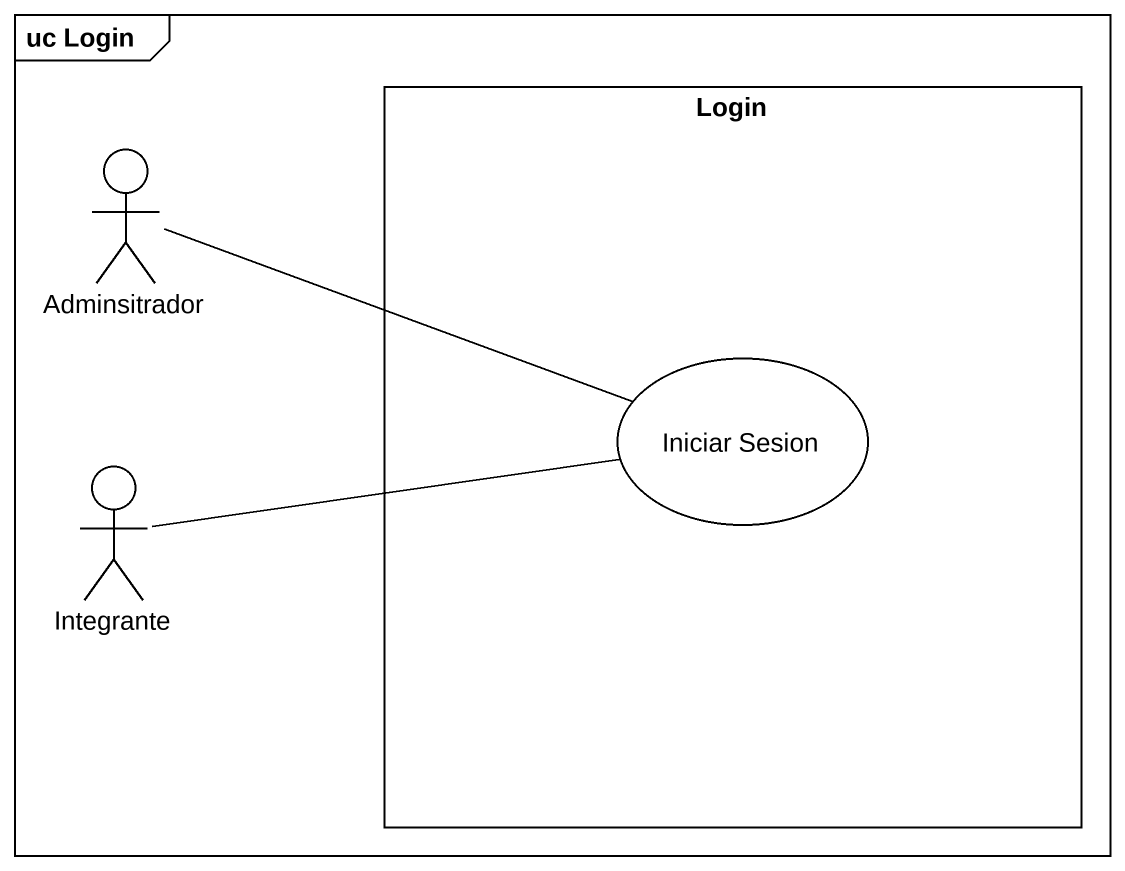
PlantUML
@startuml
mainframe uc Login
actor Adminsitrador
rectangle Login {
  usecase "Iniciar Sesion" as Iniciar_Sesion
}
actor Integrante
Adminsitrador -right- Iniciar_Sesion
Integrante -right- Iniciar_Sesion
@enduml
